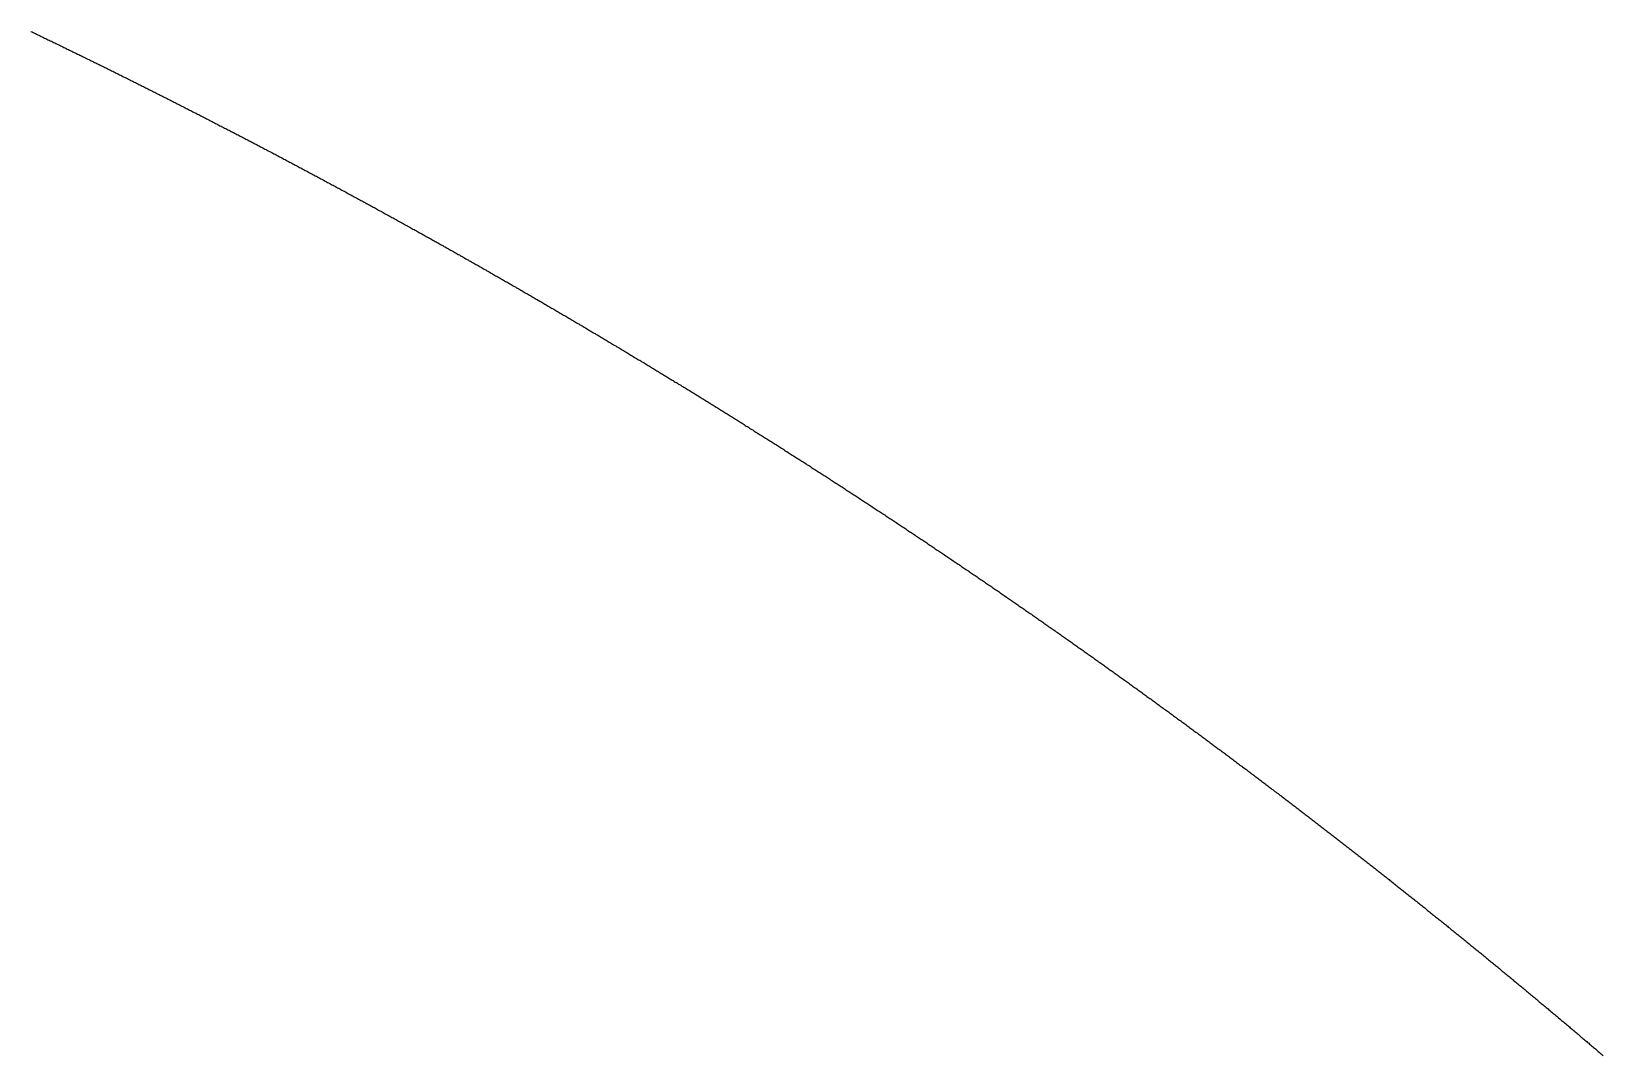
# Model space of a CAD drawing. Header units: metres. Extents: x -84 to 84, y -84 to 84.
# Drawn here: x 36.34 to 54.55, y 63.92 to 75.79 of the extents above; entities that cross this region are included whole.
import ezdxf

# ---------------------------------------------------------------- set-up
doc = ezdxf.new("R2010")
doc.units = ezdxf.units.M

msp = doc.modelspace()

# ---------------------------------------------------------------- linework, layer by layer
msp.add_lwpolyline([(36.336, 75.795), (36.349, 75.788), (36.362, 75.782), (36.376, 75.776), (36.389, 75.769), (36.402, 75.763), (36.415, 75.757), (36.428, 75.75), (36.442, 75.744), (36.455, 75.737), (36.468, 75.731), (36.481, 75.725), (36.494, 75.718), (36.508, 75.712), (36.521, 75.706), (36.534, 75.699), (36.547, 75.693), (36.56, 75.686), (36.574, 75.68), (36.587, 75.674), (36.6, 75.667), (36.613, 75.661), (36.627, 75.654), (36.64, 75.648), (36.653, 75.642), (36.666, 75.635), (36.679, 75.629), (36.692, 75.622), (36.706, 75.616), (36.719, 75.61), (36.732, 75.603), (36.745, 75.597), (36.758, 75.59), (36.772, 75.584), (36.785, 75.577), (36.798, 75.571), (36.811, 75.565), (36.824, 75.558), (36.838, 75.552), (36.851, 75.545), (36.864, 75.539), (36.877, 75.532), (36.89, 75.526), (36.903, 75.52), (36.917, 75.513), (36.93, 75.507), (36.943, 75.5), (36.956, 75.494), (36.969, 75.487), (36.982, 75.481), (36.996, 75.474), (37.009, 75.468), (37.022, 75.461), (37.035, 75.455), (37.048, 75.448), (37.061, 75.442), (37.075, 75.436), (37.088, 75.429), (37.101, 75.423), (37.114, 75.416), (37.127, 75.41), (37.14, 75.403), (37.154, 75.397), (37.167, 75.39), (37.18, 75.384), (37.193, 75.377), (37.206, 75.371), (37.219, 75.364), (37.232, 75.358), (37.246, 75.351), (37.259, 75.345), (37.272, 75.338), (37.285, 75.332), (37.298, 75.325), (37.311, 75.319), (37.324, 75.312), (37.338, 75.305), (37.351, 75.299), (37.364, 75.292), (37.377, 75.286), (37.39, 75.279), (37.403, 75.273), (37.416, 75.266), (37.43, 75.26), (37.443, 75.253), (37.456, 75.247), (37.469, 75.24), (37.482, 75.234), (37.495, 75.227), (37.508, 75.22), (37.521, 75.214), (37.535, 75.207), (37.548, 75.201), (37.561, 75.194), (37.574, 75.188), (37.587, 75.181), (37.6, 75.175), (37.613, 75.168), (37.626, 75.161), (37.64, 75.155), (37.653, 75.148), (37.666, 75.142), (37.679, 75.135), (37.692, 75.128), (37.705, 75.122), (37.718, 75.115), (37.731, 75.109), (37.744, 75.102), (37.757, 75.095), (37.771, 75.089), (37.784, 75.082), (37.797, 75.076), (37.81, 75.069), (37.823, 75.062), (37.836, 75.056), (37.849, 75.049), (37.862, 75.043), (37.875, 75.036), (37.888, 75.029), (37.902, 75.023), (37.915, 75.016), (37.928, 75.01), (37.941, 75.003), (37.954, 74.996), (37.967, 74.99), (37.98, 74.983), (37.993, 74.976), (38.006, 74.97), (38.019, 74.963), (38.032, 74.956), (38.045, 74.95), (38.059, 74.943), (38.072, 74.936), (38.085, 74.93), (38.098, 74.923), (38.111, 74.917), (38.124, 74.91), (38.137, 74.903), (38.15, 74.897), (38.163, 74.89), (38.176, 74.883), (38.189, 74.877), (38.202, 74.87), (38.215, 74.863), (38.228, 74.856), (38.241, 74.85), (38.255, 74.843), (38.268, 74.836), (38.281, 74.83), (38.294, 74.823), (38.307, 74.816), (38.32, 74.81), (38.333, 74.803), (38.346, 74.796), (38.359, 74.79), (38.372, 74.783), (38.385, 74.776), (38.398, 74.769), (38.411, 74.763), (38.424, 74.756), (38.437, 74.749), (38.45, 74.743), (38.463, 74.736), (38.476, 74.729), (38.489, 74.722), (38.502, 74.716), (38.515, 74.709), (38.528, 74.702), (38.541, 74.696), (38.555, 74.689), (38.568, 74.682), (38.581, 74.675), (38.594, 74.669), (38.607, 74.662), (38.62, 74.655), (38.633, 74.648), (38.646, 74.642), (38.659, 74.635), (38.672, 74.628), (38.685, 74.621), (38.698, 74.615), (38.711, 74.608), (38.724, 74.601), (38.737, 74.594), (38.75, 74.587), (38.763, 74.581), (38.776, 74.574), (38.789, 74.567), (38.802, 74.56), (38.815, 74.554), (38.828, 74.547), (38.841, 74.54), (38.854, 74.533), (38.867, 74.526), (38.88, 74.52), (38.893, 74.513), (38.906, 74.506), (38.919, 74.499), (38.932, 74.492), (38.945, 74.486), (38.958, 74.479), (38.971, 74.472), (38.984, 74.465), (38.997, 74.458), (39.01, 74.452), (39.023, 74.445), (39.036, 74.438), (39.049, 74.431), (39.062, 74.424), (39.075, 74.417), (39.088, 74.411), (39.101, 74.404), (39.114, 74.397), (39.127, 74.39), (39.14, 74.383), (39.153, 74.376), (39.166, 74.37), (39.179, 74.363), (39.192, 74.356), (39.205, 74.349), (39.218, 74.342), (39.231, 74.335), (39.243, 74.329), (39.256, 74.322), (39.269, 74.315), (39.282, 74.308), (39.295, 74.301), (39.308, 74.294), (39.321, 74.287), (39.334, 74.28), (39.347, 74.274), (39.36, 74.267), (39.373, 74.26), (39.386, 74.253), (39.399, 74.246), (39.412, 74.239), (39.425, 74.232), (39.438, 74.225), (39.451, 74.219), (39.464, 74.212), (39.477, 74.205), (39.49, 74.198), (39.503, 74.191), (39.516, 74.184), (39.528, 74.177), (39.541, 74.17), (39.554, 74.163), (39.567, 74.156), (39.58, 74.149), (39.593, 74.143), (39.606, 74.136), (39.619, 74.129), (39.632, 74.122), (39.645, 74.115), (39.658, 74.108), (39.671, 74.101), (39.684, 74.094), (39.697, 74.087), (39.71, 74.08), (39.722, 74.073), (39.735, 74.066), (39.748, 74.059), (39.761, 74.052), (39.774, 74.045), (39.787, 74.039), (39.8, 74.032), (39.813, 74.025), (39.826, 74.018), (39.839, 74.011), (39.852, 74.004), (39.865, 73.997), (39.877, 73.99), (39.89, 73.983), (39.903, 73.976), (39.916, 73.969), (39.929, 73.962), (39.942, 73.955), (39.955, 73.948), (39.968, 73.941), (39.981, 73.934), (39.994, 73.927), (40.006, 73.92), (40.019, 73.913), (40.032, 73.906), (40.045, 73.899), (40.058, 73.892), (40.071, 73.885), (40.084, 73.878), (40.097, 73.871), (40.11, 73.864), (40.123, 73.857), (40.135, 73.85), (40.148, 73.843), (40.161, 73.836), (40.174, 73.829), (40.187, 73.822), (40.2, 73.815), (40.213, 73.808), (40.226, 73.801), (40.238, 73.794), (40.251, 73.787), (40.264, 73.78), (40.277, 73.773), (40.29, 73.766), (40.303, 73.759), (40.316, 73.752), (40.329, 73.745), (40.341, 73.737), (40.354, 73.73), (40.367, 73.723), (40.38, 73.716), (40.393, 73.709), (40.406, 73.702), (40.419, 73.695), (40.431, 73.688), (40.444, 73.681), (40.457, 73.674), (40.47, 73.667), (40.483, 73.66), (40.496, 73.653), (40.509, 73.646), (40.521, 73.639), (40.534, 73.632), (40.547, 73.624), (40.56, 73.617), (40.573, 73.61), (40.586, 73.603), (40.598, 73.596), (40.611, 73.589), (40.624, 73.582), (40.637, 73.575), (40.65, 73.568), (40.663, 73.561), (40.675, 73.553), (40.688, 73.546), (40.701, 73.539), (40.714, 73.532), (40.727, 73.525), (40.74, 73.518), (40.752, 73.511), (40.765, 73.504), (40.778, 73.497), (40.791, 73.489), (40.804, 73.482), (40.817, 73.475), (40.829, 73.468), (40.842, 73.461), (40.855, 73.454), (40.868, 73.447), (40.881, 73.439), (40.893, 73.432), (40.906, 73.425), (40.919, 73.418), (40.932, 73.411), (40.945, 73.404), (40.957, 73.397), (40.97, 73.389), (40.983, 73.382), (40.996, 73.375), (41.009, 73.368), (41.021, 73.361), (41.034, 73.354), (41.047, 73.346), (41.06, 73.339), (41.073, 73.332), (41.085, 73.325), (41.098, 73.318), (41.111, 73.311), (41.124, 73.303), (41.137, 73.296), (41.149, 73.289), (41.162, 73.282), (41.175, 73.275), (41.188, 73.267), (41.201, 73.26), (41.213, 73.253), (41.226, 73.246), (41.239, 73.239), (41.252, 73.231), (41.264, 73.224), (41.277, 73.217), (41.29, 73.21), (41.303, 73.203), (41.316, 73.195), (41.328, 73.188), (41.341, 73.181), (41.354, 73.174), (41.367, 73.166), (41.379, 73.159), (41.392, 73.152), (41.405, 73.145), (41.418, 73.137), (41.43, 73.13), (41.443, 73.123), (41.456, 73.116), (41.469, 73.109), (41.481, 73.101), (41.494, 73.094), (41.507, 73.087), (41.52, 73.08), (41.532, 73.072), (41.545, 73.065), (41.558, 73.058), (41.571, 73.05), (41.583, 73.043), (41.596, 73.036), (41.609, 73.029), (41.622, 73.021), (41.634, 73.014), (41.647, 73.007), (41.66, 73), (41.673, 72.992), (41.685, 72.985), (41.698, 72.978), (41.711, 72.97), (41.723, 72.963), (41.736, 72.956), (41.749, 72.949), (41.762, 72.941), (41.774, 72.934), (41.787, 72.927), (41.8, 72.919), (41.813, 72.912), (41.825, 72.905), (41.838, 72.897), (41.851, 72.89), (41.863, 72.883), (41.876, 72.876), (41.889, 72.868), (41.902, 72.861), (41.914, 72.854), (41.927, 72.846), (41.94, 72.839), (41.952, 72.832), (41.965, 72.824), (41.978, 72.817), (41.991, 72.81), (42.003, 72.802), (42.016, 72.795), (42.029, 72.788), (42.041, 72.78), (42.054, 72.773), (42.067, 72.766), (42.079, 72.758), (42.092, 72.751), (42.105, 72.743), (42.117, 72.736), (42.13, 72.729), (42.143, 72.721), (42.156, 72.714), (42.168, 72.707), (42.181, 72.699), (42.194, 72.692), (42.206, 72.685), (42.219, 72.677), (42.232, 72.67), (42.244, 72.662), (42.257, 72.655), (42.27, 72.648), (42.282, 72.64), (42.295, 72.633), (42.308, 72.625), (42.32, 72.618), (42.333, 72.611), (42.346, 72.603), (42.358, 72.596), (42.371, 72.588), (42.384, 72.581), (42.396, 72.574), (42.409, 72.566), (42.422, 72.559), (42.434, 72.551), (42.447, 72.544), (42.46, 72.537), (42.472, 72.529), (42.485, 72.522), (42.498, 72.514), (42.51, 72.507), (42.523, 72.5), (42.536, 72.492), (42.548, 72.485), (42.561, 72.477), (42.573, 72.47), (42.586, 72.462), (42.599, 72.455), (42.611, 72.447), (42.624, 72.44), (42.637, 72.433), (42.649, 72.425), (42.662, 72.418), (42.675, 72.41), (42.687, 72.403), (42.7, 72.395), (42.712, 72.388), (42.725, 72.38), (42.738, 72.373), (42.75, 72.365), (42.763, 72.358), (42.776, 72.35), (42.788, 72.343), (42.801, 72.336), (42.813, 72.328), (42.826, 72.321), (42.839, 72.313), (42.851, 72.306), (42.864, 72.298), (42.877, 72.291), (42.889, 72.283), (42.902, 72.276), (42.914, 72.268), (42.927, 72.261), (42.94, 72.253), (42.952, 72.246), (42.965, 72.238), (42.977, 72.231), (42.99, 72.223), (43.003, 72.216), (43.015, 72.208), (43.028, 72.201), (43.04, 72.193), (43.053, 72.186), (43.066, 72.178), (43.078, 72.17), (43.091, 72.163), (43.103, 72.155), (43.116, 72.148), (43.128, 72.14), (43.141, 72.133), (43.154, 72.125), (43.166, 72.118), (43.179, 72.11), (43.191, 72.103), (43.204, 72.095), (43.217, 72.088), (43.229, 72.08), (43.242, 72.072), (43.254, 72.065), (43.267, 72.057), (43.279, 72.05), (43.292, 72.042), (43.305, 72.035), (43.317, 72.027), (43.33, 72.02), (43.342, 72.012), (43.355, 72.004), (43.367, 71.997), (43.38, 71.989), (43.393, 71.982), (43.405, 71.974), (43.418, 71.966), (43.43, 71.959), (43.443, 71.951), (43.455, 71.944), (43.468, 71.936), (43.48, 71.929), (43.493, 71.921), (43.505, 71.913), (43.518, 71.906), (43.531, 71.898), (43.543, 71.89), (43.556, 71.883), (43.568, 71.875), (43.581, 71.868), (43.593, 71.86), (43.606, 71.852), (43.618, 71.845), (43.631, 71.837), (43.643, 71.83), (43.656, 71.822), (43.668, 71.814), (43.681, 71.807), (43.694, 71.799), (43.706, 71.791), (43.719, 71.784), (43.731, 71.776), (43.744, 71.768), (43.756, 71.761), (43.769, 71.753), (43.781, 71.746), (43.794, 71.738), (43.806, 71.73), (43.819, 71.723), (43.831, 71.715), (43.844, 71.707), (43.856, 71.7), (43.869, 71.692), (43.881, 71.684), (43.894, 71.677), (43.906, 71.669), (43.919, 71.661), (43.931, 71.654), (43.944, 71.646), (43.956, 71.638), (43.969, 71.631), (43.981, 71.623), (43.994, 71.615), (44.006, 71.608), (44.019, 71.6), (44.031, 71.592), (44.044, 71.584), (44.056, 71.577), (44.069, 71.569), (44.081, 71.561), (44.094, 71.554), (44.106, 71.546), (44.119, 71.538), (44.131, 71.531), (44.144, 71.523), (44.156, 71.515), (44.169, 71.507), (44.181, 71.5), (44.193, 71.492), (44.206, 71.484), (44.218, 71.477), (44.231, 71.469), (44.243, 71.461), (44.256, 71.453), (44.268, 71.446), (44.281, 71.438), (44.293, 71.43), (44.306, 71.422), (44.318, 71.415), (44.331, 71.407), (44.343, 71.399), (44.355, 71.391), (44.368, 71.384), (44.38, 71.376), (44.393, 71.368), (44.405, 71.36), (44.418, 71.353), (44.43, 71.345), (44.443, 71.337), (44.455, 71.329), (44.468, 71.322), (44.48, 71.314), (44.492, 71.306), (44.505, 71.298), (44.517, 71.29), (44.53, 71.283), (44.542, 71.275), (44.555, 71.267), (44.567, 71.259), (44.579, 71.252), (44.592, 71.244), (44.604, 71.236), (44.617, 71.228), (44.629, 71.22), (44.642, 71.213), (44.654, 71.205), (44.666, 71.197), (44.679, 71.189), (44.691, 71.181), (44.704, 71.174), (44.716, 71.166), (44.729, 71.158), (44.741, 71.15), (44.753, 71.142), (44.766, 71.134), (44.778, 71.127), (44.791, 71.119), (44.803, 71.111), (44.815, 71.103), (44.828, 71.095), (44.84, 71.088), (44.853, 71.08), (44.865, 71.072), (44.877, 71.064), (44.89, 71.056), (44.902, 71.048), (44.915, 71.04), (44.927, 71.033), (44.939, 71.025), (44.952, 71.017), (44.964, 71.009), (44.977, 71.001), (44.989, 70.993), (45.001, 70.986), (45.014, 70.978), (45.026, 70.97), (45.038, 70.962), (45.051, 70.954), (45.063, 70.946), (45.076, 70.938), (45.088, 70.93), (45.1, 70.923), (45.113, 70.915), (45.125, 70.907), (45.137, 70.899), (45.15, 70.891), (45.162, 70.883), (45.175, 70.875), (45.187, 70.867), (45.199, 70.859), (45.212, 70.852), (45.224, 70.844), (45.236, 70.836), (45.249, 70.828), (45.261, 70.82), (45.273, 70.812), (45.286, 70.804), (45.298, 70.796), (45.31, 70.788), (45.323, 70.78), (45.335, 70.772), (45.347, 70.765), (45.36, 70.757), (45.372, 70.749), (45.385, 70.741), (45.397, 70.733), (45.409, 70.725), (45.422, 70.717), (45.434, 70.709), (45.446, 70.701), (45.459, 70.693), (45.471, 70.685), (45.483, 70.677), (45.496, 70.669), (45.508, 70.661), (45.52, 70.653), (45.533, 70.645), (45.545, 70.638), (45.557, 70.63), (45.569, 70.622), (45.582, 70.614), (45.594, 70.606), (45.606, 70.598), (45.619, 70.59), (45.631, 70.582), (45.643, 70.574), (45.656, 70.566), (45.668, 70.558), (45.68, 70.55), (45.693, 70.542), (45.705, 70.534), (45.717, 70.526), (45.73, 70.518), (45.742, 70.51), (45.754, 70.502), (45.766, 70.494), (45.779, 70.486), (45.791, 70.478), (45.803, 70.47), (45.816, 70.462), (45.828, 70.454), (45.84, 70.446), (45.852, 70.438), (45.865, 70.43), (45.877, 70.422), (45.889, 70.414), (45.902, 70.406), (45.914, 70.398), (45.926, 70.39), (45.938, 70.382), (45.951, 70.374), (45.963, 70.366), (45.975, 70.358), (45.988, 70.35), (46, 70.342), (46.012, 70.334), (46.024, 70.326), (46.037, 70.318), (46.049, 70.309), (46.061, 70.301), (46.073, 70.293), (46.086, 70.285), (46.098, 70.277), (46.11, 70.269), (46.122, 70.261), (46.135, 70.253), (46.147, 70.245), (46.159, 70.237), (46.171, 70.229), (46.184, 70.221), (46.196, 70.213), (46.208, 70.205), (46.22, 70.197), (46.233, 70.189), (46.245, 70.18), (46.257, 70.172), (46.269, 70.164), (46.282, 70.156), (46.294, 70.148), (46.306, 70.14), (46.318, 70.132), (46.331, 70.124), (46.343, 70.116), (46.355, 70.108), (46.367, 70.1), (46.38, 70.091), (46.392, 70.083), (46.404, 70.075), (46.416, 70.067), (46.428, 70.059), (46.441, 70.051), (46.453, 70.043), (46.465, 70.035), (46.477, 70.027), (46.49, 70.018), (46.502, 70.01), (46.514, 70.002), (46.526, 69.994), (46.538, 69.986), (46.551, 69.978), (46.563, 69.97), (46.575, 69.962), (46.587, 69.953), (46.599, 69.945), (46.612, 69.937), (46.624, 69.929), (46.636, 69.921), (46.648, 69.913), (46.66, 69.905), (46.673, 69.896), (46.685, 69.888), (46.697, 69.88), (46.709, 69.872), (46.721, 69.864), (46.734, 69.856), (46.746, 69.847), (46.758, 69.839), (46.77, 69.831), (46.782, 69.823), (46.794, 69.815), (46.807, 69.807), (46.819, 69.798), (46.831, 69.79), (46.843, 69.782), (46.855, 69.774), (46.868, 69.766), (46.88, 69.758), (46.892, 69.749), (46.904, 69.741), (46.916, 69.733), (46.928, 69.725), (46.941, 69.717), (46.953, 69.708), (46.965, 69.7), (46.977, 69.692), (46.989, 69.684), (47.001, 69.676), (47.013, 69.667), (47.026, 69.659), (47.038, 69.651), (47.05, 69.643), (47.062, 69.634), (47.074, 69.626), (47.086, 69.618), (47.099, 69.61), (47.111, 69.602), (47.123, 69.593), (47.135, 69.585), (47.147, 69.577), (47.159, 69.569), (47.171, 69.56), (47.183, 69.552), (47.196, 69.544), (47.208, 69.536), (47.22, 69.527), (47.232, 69.519), (47.244, 69.511), (47.256, 69.503), (47.268, 69.494), (47.28, 69.486), (47.293, 69.478), (47.305, 69.47), (47.317, 69.461), (47.329, 69.453), (47.341, 69.445), (47.353, 69.437), (47.365, 69.428), (47.377, 69.42), (47.39, 69.412), (47.402, 69.403), (47.414, 69.395), (47.426, 69.387), (47.438, 69.379), (47.45, 69.37), (47.462, 69.362), (47.474, 69.354), (47.486, 69.345), (47.498, 69.337), (47.511, 69.329), (47.523, 69.32), (47.535, 69.312), (47.547, 69.304), (47.559, 69.296), (47.571, 69.287), (47.583, 69.279), (47.595, 69.271), (47.607, 69.262), (47.619, 69.254), (47.631, 69.246), (47.644, 69.237), (47.656, 69.229), (47.668, 69.221), (47.68, 69.212), (47.692, 69.204), (47.704, 69.196), (47.716, 69.187), (47.728, 69.179), (47.74, 69.171), (47.752, 69.162), (47.764, 69.154), (47.776, 69.146), (47.788, 69.137), (47.8, 69.129), (47.812, 69.121), (47.825, 69.112), (47.837, 69.104), (47.849, 69.096), (47.861, 69.087), (47.873, 69.079), (47.885, 69.07), (47.897, 69.062), (47.909, 69.054), (47.921, 69.045), (47.933, 69.037), (47.945, 69.029), (47.957, 69.02), (47.969, 69.012), (47.981, 69.004), (47.993, 68.995), (48.005, 68.987), (48.017, 68.978), (48.029, 68.97), (48.041, 68.962), (48.053, 68.953), (48.065, 68.945), (48.077, 68.936), (48.089, 68.928), (48.101, 68.92), (48.113, 68.911), (48.125, 68.903), (48.137, 68.894), (48.15, 68.886), (48.162, 68.878), (48.174, 68.869), (48.186, 68.861), (48.198, 68.852), (48.21, 68.844), (48.222, 68.835), (48.234, 68.827), (48.246, 68.819), (48.258, 68.81), (48.27, 68.802), (48.282, 68.793), (48.294, 68.785), (48.306, 68.776), (48.318, 68.768), (48.33, 68.76), (48.342, 68.751), (48.354, 68.743), (48.366, 68.734), (48.378, 68.726), (48.39, 68.717), (48.402, 68.709), (48.414, 68.7), (48.426, 68.692), (48.437, 68.683), (48.449, 68.675), (48.461, 68.667), (48.473, 68.658), (48.485, 68.65), (48.497, 68.641), (48.509, 68.633), (48.521, 68.624), (48.533, 68.616), (48.545, 68.607), (48.557, 68.599), (48.569, 68.59), (48.581, 68.582), (48.593, 68.573), (48.605, 68.565), (48.617, 68.556), (48.629, 68.548), (48.641, 68.539), (48.653, 68.531), (48.665, 68.522), (48.677, 68.514), (48.689, 68.505), (48.701, 68.497), (48.713, 68.488), (48.725, 68.48), (48.737, 68.471), (48.749, 68.463), (48.76, 68.454), (48.772, 68.446), (48.784, 68.437), (48.796, 68.429), (48.808, 68.42), (48.82, 68.412), (48.832, 68.403), (48.844, 68.395), (48.856, 68.386), (48.868, 68.378), (48.88, 68.369), (48.892, 68.36), (48.904, 68.352), (48.916, 68.343), (48.927, 68.335), (48.939, 68.326), (48.951, 68.318), (48.963, 68.309), (48.975, 68.301), (48.987, 68.292), (48.999, 68.284), (49.011, 68.275), (49.023, 68.266), (49.035, 68.258), (49.047, 68.249), (49.059, 68.241), (49.07, 68.232), (49.082, 68.224), (49.094, 68.215), (49.106, 68.206), (49.118, 68.198), (49.13, 68.189), (49.142, 68.181), (49.154, 68.172), (49.166, 68.163), (49.177, 68.155), (49.189, 68.146), (49.201, 68.138), (49.213, 68.129), (49.225, 68.121), (49.237, 68.112), (49.249, 68.103), (49.261, 68.095), (49.273, 68.086), (49.284, 68.077), (49.296, 68.069), (49.308, 68.06), (49.32, 68.052), (49.332, 68.043), (49.344, 68.034), (49.356, 68.026), (49.368, 68.017), (49.379, 68.009), (49.391, 68), (49.403, 67.991), (49.415, 67.983), (49.427, 67.974), (49.439, 67.965), (49.451, 67.957), (49.462, 67.948), (49.474, 67.939), (49.486, 67.931), (49.498, 67.922), (49.51, 67.914), (49.522, 67.905), (49.533, 67.896), (49.545, 67.888), (49.557, 67.879), (49.569, 67.87), (49.581, 67.862), (49.593, 67.853), (49.605, 67.844), (49.616, 67.836), (49.628, 67.827), (49.64, 67.818), (49.652, 67.81), (49.664, 67.801), (49.676, 67.792), (49.687, 67.784), (49.699, 67.775), (49.711, 67.766), (49.723, 67.758), (49.735, 67.749), (49.746, 67.74), (49.758, 67.731), (49.77, 67.723), (49.782, 67.714), (49.794, 67.705), (49.805, 67.697), (49.817, 67.688), (49.829, 67.679), (49.841, 67.671), (49.853, 67.662), (49.865, 67.653), (49.876, 67.644), (49.888, 67.636), (49.9, 67.627), (49.912, 67.618), (49.924, 67.61), (49.935, 67.601), (49.947, 67.592), (49.959, 67.583), (49.971, 67.575), (49.982, 67.566), (49.994, 67.557), (50.006, 67.548), (50.018, 67.54), (50.03, 67.531), (50.041, 67.522), (50.053, 67.514), (50.065, 67.505), (50.077, 67.496), (50.088, 67.487), (50.1, 67.479), (50.112, 67.47), (50.124, 67.461), (50.136, 67.452), (50.147, 67.444), (50.159, 67.435), (50.171, 67.426), (50.183, 67.417), (50.194, 67.408), (50.206, 67.4), (50.218, 67.391), (50.23, 67.382), (50.241, 67.373), (50.253, 67.365), (50.265, 67.356), (50.277, 67.347), (50.288, 67.338), (50.3, 67.329), (50.312, 67.321), (50.324, 67.312), (50.335, 67.303), (50.347, 67.294), (50.359, 67.286), (50.371, 67.277), (50.382, 67.268), (50.394, 67.259), (50.406, 67.25), (50.418, 67.242), (50.429, 67.233), (50.441, 67.224), (50.453, 67.215), (50.464, 67.206), (50.476, 67.197), (50.488, 67.189), (50.5, 67.18), (50.511, 67.171), (50.523, 67.162), (50.535, 67.153), (50.546, 67.145), (50.558, 67.136), (50.57, 67.127), (50.582, 67.118), (50.593, 67.109), (50.605, 67.1), (50.617, 67.092), (50.628, 67.083), (50.64, 67.074), (50.652, 67.065), (50.663, 67.056), (50.675, 67.047), (50.687, 67.038), (50.699, 67.03), (50.71, 67.021), (50.722, 67.012), (50.734, 67.003), (50.745, 66.994), (50.757, 66.985), (50.769, 66.976), (50.78, 66.968), (50.792, 66.959), (50.804, 66.95), (50.815, 66.941), (50.827, 66.932), (50.839, 66.923), (50.85, 66.914), (50.862, 66.905), (50.874, 66.896), (50.885, 66.888), (50.897, 66.879), (50.909, 66.87), (50.92, 66.861), (50.932, 66.852), (50.944, 66.843), (50.955, 66.834), (50.967, 66.825), (50.979, 66.816), (50.99, 66.808), (51.002, 66.799), (51.014, 66.79), (51.025, 66.781), (51.037, 66.772), (51.049, 66.763), (51.06, 66.754), (51.072, 66.745), (51.084, 66.736), (51.095, 66.727), (51.107, 66.718), (51.119, 66.709), (51.13, 66.701), (51.142, 66.692), (51.153, 66.683), (51.165, 66.674), (51.177, 66.665), (51.188, 66.656), (51.2, 66.647), (51.212, 66.638), (51.223, 66.629), (51.235, 66.62), (51.246, 66.611), (51.258, 66.602), (51.27, 66.593), (51.281, 66.584), (51.293, 66.575), (51.304, 66.566), (51.316, 66.557), (51.328, 66.548), (51.339, 66.539), (51.351, 66.53), (51.363, 66.521), (51.374, 66.513), (51.386, 66.504), (51.397, 66.495), (51.409, 66.486), (51.421, 66.477), (51.432, 66.468), (51.444, 66.459), (51.455, 66.45), (51.467, 66.441), (51.478, 66.432), (51.49, 66.423), (51.502, 66.414), (51.513, 66.405), (51.525, 66.396), (51.536, 66.387), (51.548, 66.378), (51.56, 66.369), (51.571, 66.36), (51.583, 66.351), (51.594, 66.342), (51.606, 66.333), (51.617, 66.324), (51.629, 66.315), (51.641, 66.306), (51.652, 66.297), (51.664, 66.288), (51.675, 66.279), (51.687, 66.269), (51.698, 66.26), (51.71, 66.251), (51.722, 66.242), (51.733, 66.233), (51.745, 66.224), (51.756, 66.215), (51.768, 66.206), (51.779, 66.197), (51.791, 66.188), (51.802, 66.179), (51.814, 66.17), (51.825, 66.161), (51.837, 66.152), (51.849, 66.143), (51.86, 66.134), (51.872, 66.125), (51.883, 66.116), (51.895, 66.107), (51.906, 66.098), (51.918, 66.089), (51.929, 66.079), (51.941, 66.07), (51.952, 66.061), (51.964, 66.052), (51.975, 66.043), (51.987, 66.034), (51.998, 66.025), (52.01, 66.016), (52.021, 66.007), (52.033, 65.998), (52.044, 65.989), (52.056, 65.98), (52.067, 65.97), (52.079, 65.961), (52.09, 65.952), (52.102, 65.943), (52.113, 65.934), (52.125, 65.925), (52.136, 65.916), (52.148, 65.907), (52.159, 65.898), (52.171, 65.889), (52.182, 65.879), (52.194, 65.87), (52.205, 65.861), (52.217, 65.852), (52.228, 65.843), (52.24, 65.834), (52.251, 65.825), (52.263, 65.816), (52.274, 65.806), (52.286, 65.797), (52.297, 65.788), (52.309, 65.779), (52.32, 65.77), (52.332, 65.761), (52.343, 65.752), (52.355, 65.742), (52.366, 65.733), (52.378, 65.724), (52.389, 65.715), (52.4, 65.706), (52.412, 65.697), (52.423, 65.688), (52.435, 65.678), (52.446, 65.669), (52.458, 65.66), (52.469, 65.651), (52.481, 65.642), (52.492, 65.633), (52.504, 65.623), (52.515, 65.614), (52.526, 65.605), (52.538, 65.596), (52.549, 65.587), (52.561, 65.578), (52.572, 65.568), (52.584, 65.559), (52.595, 65.55), (52.607, 65.541), (52.618, 65.532), (52.629, 65.522), (52.641, 65.513), (52.652, 65.504), (52.664, 65.495), (52.675, 65.486), (52.687, 65.476), (52.698, 65.467), (52.709, 65.458), (52.721, 65.449), (52.732, 65.44), (52.744, 65.43), (52.755, 65.421), (52.766, 65.412), (52.778, 65.403), (52.789, 65.394), (52.801, 65.384), (52.812, 65.375), (52.823, 65.366), (52.835, 65.357), (52.846, 65.347), (52.858, 65.338), (52.869, 65.329), (52.88, 65.32), (52.892, 65.31), (52.903, 65.301), (52.915, 65.292), (52.926, 65.283), (52.937, 65.274), (52.949, 65.264), (52.96, 65.255), (52.972, 65.246), (52.983, 65.237), (52.994, 65.227), (53.006, 65.218), (53.017, 65.209), (53.028, 65.199), (53.04, 65.19), (53.051, 65.181), (53.063, 65.172), (53.074, 65.162), (53.085, 65.153), (53.097, 65.144), (53.108, 65.135), (53.119, 65.125), (53.131, 65.116), (53.142, 65.107), (53.153, 65.097), (53.165, 65.088), (53.176, 65.079), (53.188, 65.07), (53.199, 65.06), (53.21, 65.051), (53.222, 65.042), (53.233, 65.032), (53.244, 65.023), (53.256, 65.014), (53.267, 65.005), (53.278, 64.995), (53.29, 64.986), (53.301, 64.977), (53.312, 64.967), (53.324, 64.958), (53.335, 64.949), (53.346, 64.939), (53.358, 64.93), (53.369, 64.921), (53.38, 64.911), (53.392, 64.902), (53.403, 64.893), (53.414, 64.883), (53.426, 64.874), (53.437, 64.865), (53.448, 64.855), (53.459, 64.846), (53.471, 64.837), (53.482, 64.827), (53.493, 64.818), (53.505, 64.809), (53.516, 64.799), (53.527, 64.79), (53.539, 64.781), (53.55, 64.771), (53.561, 64.762), (53.572, 64.753), (53.584, 64.743), (53.595, 64.734), (53.606, 64.725), (53.618, 64.715), (53.629, 64.706), (53.64, 64.696), (53.652, 64.687), (53.663, 64.678), (53.674, 64.668), (53.685, 64.659), (53.697, 64.65), (53.708, 64.64), (53.719, 64.631), (53.73, 64.621), (53.742, 64.612), (53.753, 64.603), (53.764, 64.593), (53.776, 64.584), (53.787, 64.574), (53.798, 64.565), (53.809, 64.556), (53.821, 64.546), (53.832, 64.537), (53.843, 64.527), (53.854, 64.518), (53.866, 64.509), (53.877, 64.499), (53.888, 64.49), (53.899, 64.48), (53.911, 64.471), (53.922, 64.462), (53.933, 64.452), (53.944, 64.443), (53.956, 64.433), (53.967, 64.424), (53.978, 64.414), (53.989, 64.405), (54.001, 64.396), (54.012, 64.386), (54.023, 64.377), (54.034, 64.367), (54.045, 64.358), (54.057, 64.348), (54.068, 64.339), (54.079, 64.33), (54.09, 64.32), (54.102, 64.311), (54.113, 64.301), (54.124, 64.292), (54.135, 64.282), (54.146, 64.273), (54.158, 64.263), (54.169, 64.254), (54.18, 64.244), (54.191, 64.235), (54.202, 64.226), (54.214, 64.216), (54.225, 64.207), (54.236, 64.197), (54.247, 64.188), (54.258, 64.178), (54.27, 64.169), (54.281, 64.159), (54.292, 64.15), (54.303, 64.14), (54.314, 64.131), (54.326, 64.121), (54.337, 64.112), (54.348, 64.102), (54.359, 64.093), (54.37, 64.083), (54.381, 64.074), (54.393, 64.064), (54.404, 64.055), (54.415, 64.045), (54.426, 64.036), (54.437, 64.026), (54.448, 64.017), (54.46, 64.007), (54.471, 63.998), (54.482, 63.988), (54.493, 63.979), (54.504, 63.969), (54.515, 63.96), (54.527, 63.95), (54.538, 63.941), (54.549, 63.931), (54.56, 63.922)])

doc.saveas('drawing.dxf')
